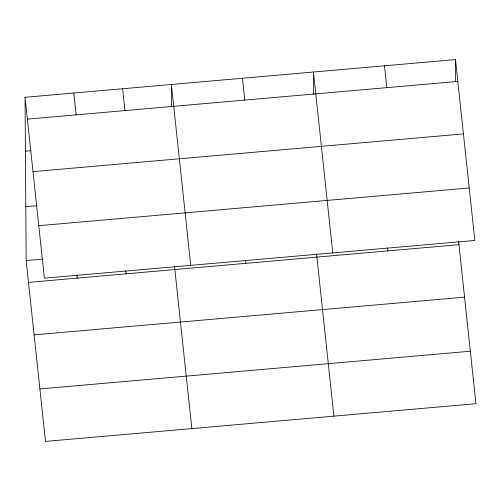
<?xml version="1.0" encoding="UTF-8"?>
<svg xmlns="http://www.w3.org/2000/svg" width="501" height="501" viewBox="0 0 501 501"><rect width="100%" height="100%" fill="white"/><g stroke="black" fill="none" stroke-linecap="round" stroke-linejoin="round"><path stroke-width="0.75" d="M25.05 97.294L455.503 59.581L474.835 240.461L44.382 278.174L25.05 97.294L26.165 260.539L45.497 441.419L475.95 403.706L458.634 241.651M27.386 119.132L457.839 81.419M25.419 151.164L30.837 150.695M32.991 171.618L463.444 133.899M25.795 206.669L36.642 205.723M38.771 225.688L469.224 187.975M26.165 260.539L43.205 259.048M28.501 282.376L458.954 244.663M34.112 334.862L464.565 297.149M39.886 388.939L470.339 351.22M384.48 65.8L386.81 87.644M387.605 247.876L387.931 250.888M332.783 252.905L313.451 72.025L313.607 94.345M316.582 254.095L333.898 416.149M242.428 78.25L244.764 100.087M245.559 260.32L245.878 263.332M190.737 265.348L171.405 84.475L171.555 106.788M174.53 266.545L191.852 428.599M122.62 88.746L124.956 110.583M125.745 270.816L126.07 273.828M73.835 93.023L76.171 114.861M76.966 275.093L77.286 278.105M455.503 59.581L455.653 81.901"/></g></svg>
